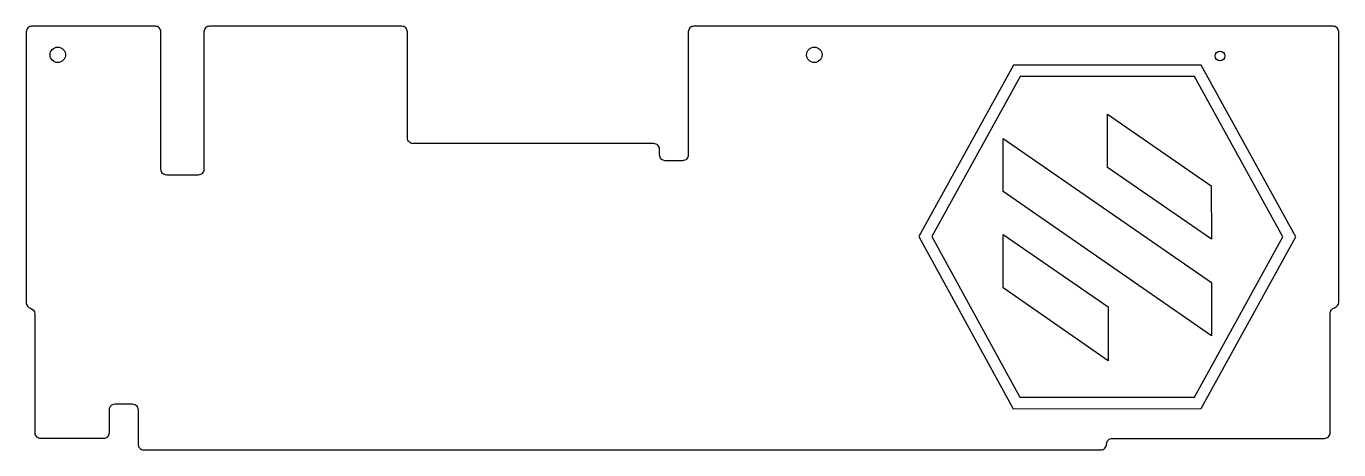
# Model space of a CAD drawing. Header units: millimetres. Extents: x 3 to 461, y 0 to 148.
import ezdxf

# ---------------------------------------------------------------- set-up
doc = ezdxf.new("R2010")
doc.units = ezdxf.units.MM
doc.layers.get('0').update_dxf_attribs({"linetype": 'CONTINUOUS'})

msp = doc.modelspace()

# ---------------------------------------------------------------- linework, layer by layer
msp.add_lwpolyline([(133.55, 148.46), (66.55, 148.46, 0.414214), (64.55, 146.46), (64.55, 98.46, -0.414214), (62.55, 96.46), (51.55, 96.46, -0.414214), (49.55, 98.46), (49.55, 146.46, 0.414214), (47.55, 148.46), (4.55, 148.46, 0.414214), (2.55, 146.46), (2.55, 51.86, 0.341999), (4.05, 49.92, -0.341999), (5.55, 47.98), (5.55, 6.48, 0.414214), (7.55, 4.48), (29.55, 4.48, 0.414214), (31.55, 6.48), (31.55, 14.48, -0.414214), (33.55, 16.48), (39.55, 16.48, -0.414214), (41.55, 14.48), (41.55, 2.46, 0.414214), (43.55, 0.46), (327.55, 0.46), (377.55, 0.46, 0.414214), (379.55, 2.46, -0.414214), (381.55, 4.46), (455.55, 4.46, 0.414214), (457.55, 6.46), (457.55, 48.18, -0.341999), (459.05, 50.11, 0.341999), (460.55, 52.05), (460.55, 146.46, 0.414214), (458.55, 148.46), (235.55, 148.46, 0.414214), (233.55, 146.46), (233.55, 103.46, -0.414214), (231.55, 101.46), (225.55, 101.46, -0.414214), (223.55, 103.46), (223.55, 105.46, 0.414214), (221.55, 107.46), (137.55, 107.46, -0.414214), (135.55, 109.46), (135.55, 146.46, 0.414214)], format="xyb", close=True)
for points in [[(412.56, 134.89), (347.01, 134.89), (314.04, 74.98), (346.9, 14.82), (412.54, 14.86), (445.56, 74.86)], [(318.6, 74.97), (349.27, 18.82), (410.18, 18.85), (440.99, 74.86), (410.2, 130.89), (349.38, 130.89)], [(416.11, 74.01), (379.82, 99.04), (379.82, 117.78), (416.07, 92.64)], [(416.11, 40.27), (343.45, 90.77), (343.45, 109.25), (416.09, 58.96)], [(380.08, 50.36), (380.08, 31.51), (343.45, 57.01), (343.45, 75.7)]]:
    msp.add_lwpolyline(points, close=True)
for centre, radius in [((13.55, 138.46), 2.7), ((277.55, 138.46), 2.7), ((419.1, 138.09), 1.7)]:
    msp.add_circle(centre, radius)

doc.saveas('drawing.dxf')
